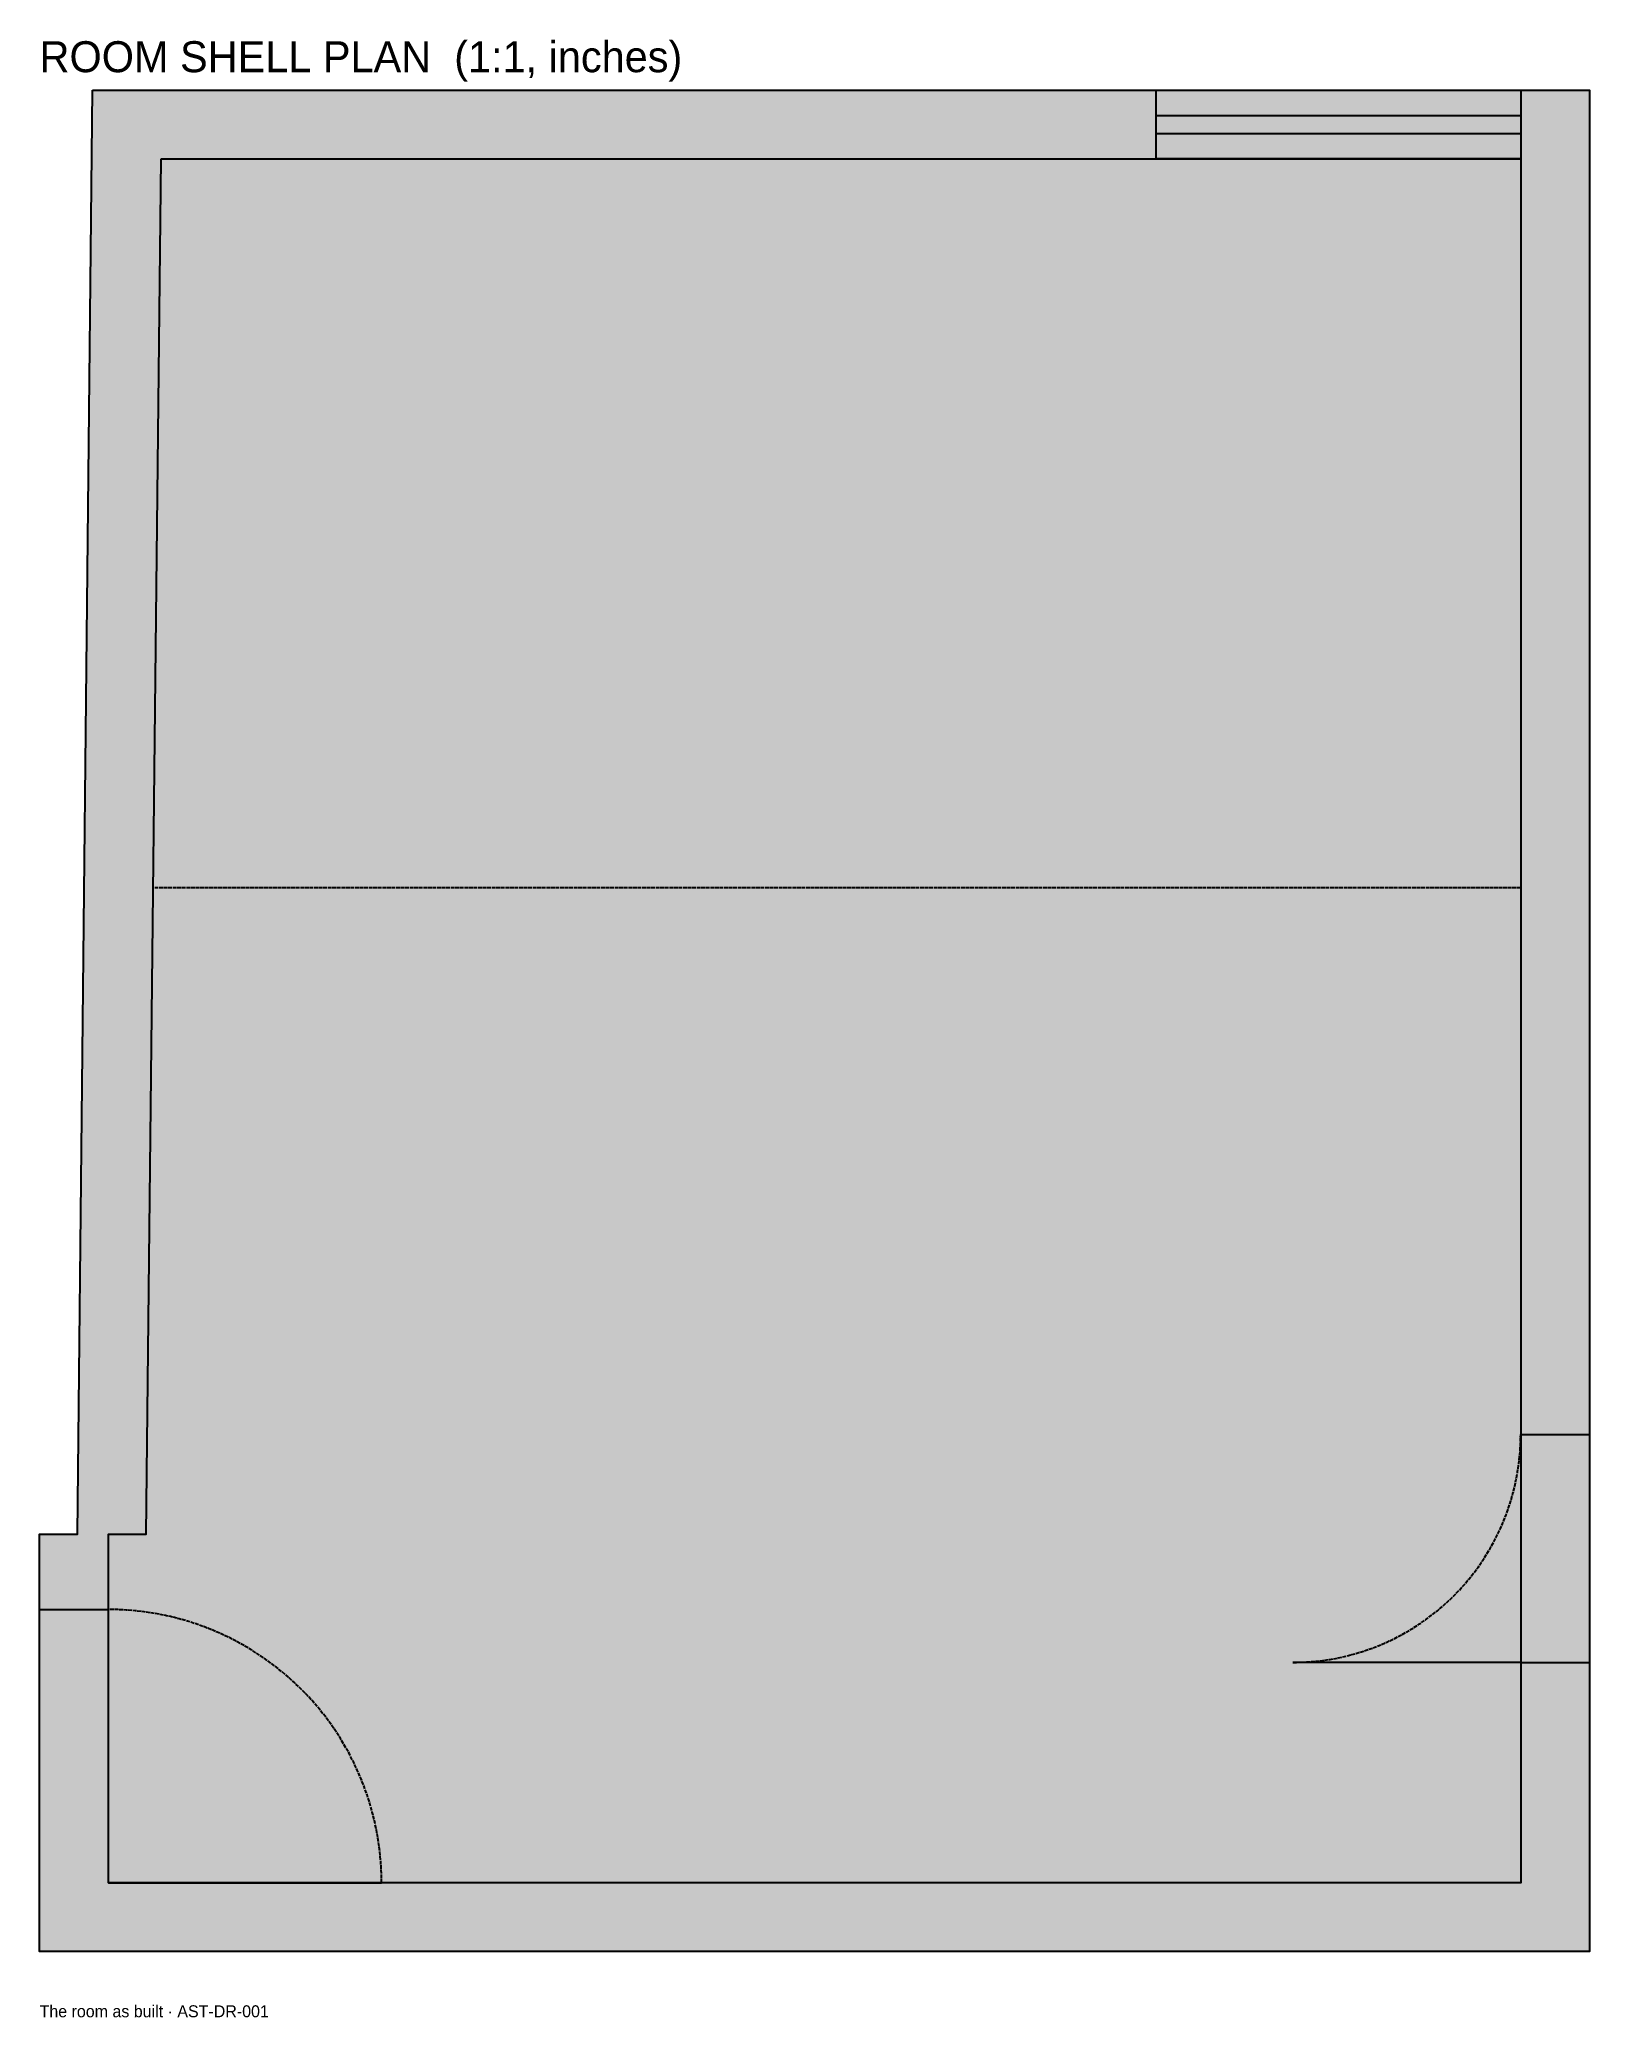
# Model space of a CAD drawing. Header units: inches. Extents: x 0 to 204, y -9 to 252.
import ezdxf

# ---------------------------------------------------------------- set-up
doc = ezdxf.new("R2010")
doc.units = ezdxf.units.IN
doc.header["$MEASUREMENT"] = 0
doc.linetypes.add('DASHED', pattern=[0.6, 0.5, -0.1])
doc.layers.add('Room shell plan', color=7, linetype='Continuous')
doc.layers.add('Room shell plan hatch', color=8, linetype='Continuous')

msp = doc.modelspace()

# ---------------------------------------------------------------- hatches: boundary and pattern name
at = {"layer": 'Room shell plan hatch'}
h = msp.add_hatch(dxfattribs=at)
h.set_pattern_fill('ANSI31', scale=0.15748031)
h.paths.add_polyline_path([(6.97, 245.12), (204.09, 245.12), (204.09, 0), (0, 0), (0, 54.96), (5, 54.96), (6.97, 245.12)])
h = msp.add_hatch(dxfattribs=at)
h.set_pattern_fill('ANSI31', scale=0.15748031)
h.paths.add_polyline_path([(16.02, 236.06), (195.04, 236.06), (195.04, 9.06), (9.06, 9.06), (9.06, 54.96), (14.06, 54.96), (16.02, 236.06)])

# ---------------------------------------------------------------- linework, layer by layer
at = {"layer": 'Room shell plan'}
for p, q in [((147.05, 241.77), (195.04, 241.77)), ((147.05, 239.41), (195.04, 239.41)), ((195.04, 68.07), (204.09, 68.07)), ((0, 45.04), (9.06, 45.04)), ((195.04, 38.07), (165.04, 38.07)), ((195.04, 38.07), (204.09, 38.07)), ((9.06, 9.06), (45.04, 9.06))]:
    msp.add_line(p, q, dxfattribs=at)
at = {"layer": 'Room shell plan', "linetype": 'DASHED'}
msp.add_line((195.04, 140.08), (15.19, 140.08), dxfattribs=at)
at = {"layer": 'Room shell plan'}
for points in [[(6.97, 245.12), (204.09, 245.12), (204.09, 0), (0, 0), (0, 54.96), (5, 54.96), (6.97, 245.12)], [(147.05, 245.12), (195.04, 245.12), (195.04, 236.06), (147.05, 236.06), (147.05, 245.12)], [(16.02, 236.06), (195.04, 236.06), (195.04, 9.06), (9.06, 9.06), (9.06, 54.96), (14.06, 54.96), (16.02, 236.06)]]:
    msp.add_lwpolyline(points, dxfattribs=at)
at = {"layer": 'Room shell plan', "linetype": 'DASHED'}
for points in [[(165.04, 38.07), (170.31, 38.07), (175.48, 39.46), (180.04, 42.09), (184.6, 44.72), (188.39, 48.51), (191.02, 53.07), (193.65, 57.63), (195.04, 62.81), (195.04, 68.07)], [(45.04, 9.06), (45.04, 15.37), (43.38, 21.58), (40.22, 27.05), (37.06, 32.52), (32.52, 37.06), (27.05, 40.22), (21.58, 43.38), (15.37, 45.04), (9.06, 45.04)]]:
    msp.add_open_spline(points, degree=3, knots=[0, 0, 0, 0, 1, 1, 1, 2, 2, 2, 3, 3, 3, 3], dxfattribs=at)

# ---------------------------------------------------------------- texts
at = {"layer": 'LABELS'}
for s, height, p in [('ROOM SHELL PLAN  (1:1, inches)', 4.0819, (0, 247.48)), ('The room as built · AST-DR-001', 1.5748, (0, -8.66))]:
    msp.add_text(s, height=height, dxfattribs=at).set_placement(p)

doc.saveas('drawing.dxf')
